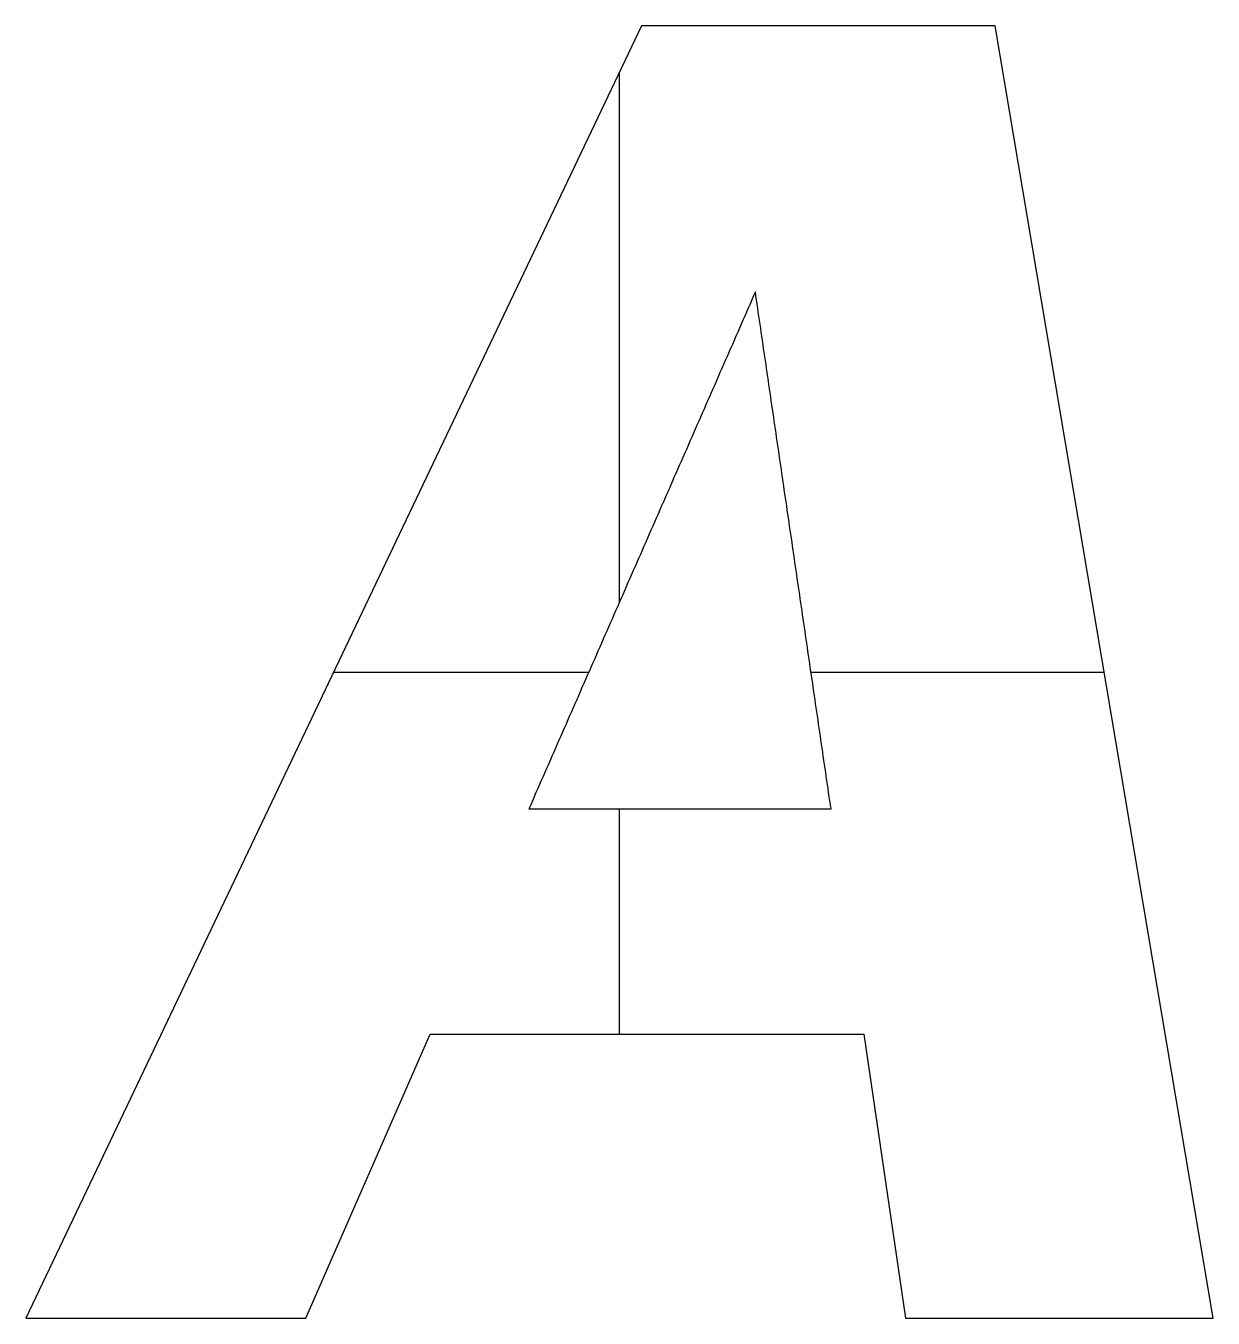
# Model space of a CAD drawing. Header units: millimetres. Extents: x 245.2 to 305.8, y -34.6 to 31.4.
import ezdxf

# ---------------------------------------------------------------- set-up
doc = ezdxf.new("R2010")
doc.units = ezdxf.units.MM
doc.layers.add('brokenLine', color=18, linetype='Continuous', true_color=0x000000)

msp = doc.modelspace()

# ---------------------------------------------------------------- linework, layer by layer
at = {"layer": 'brokenLine'}
for p, q in [((276.613, 31.443), (245.167, -34.557)), ((294.66, 31.443), (276.613, 31.443)), ((305.8, -34.557), (294.66, 31.443)), ((275.484, 2.018), (275.484, 29.072)), ((260.89, -1.557), (273.918, -1.557)), ((285.263, -1.557), (300.23, -1.557)), ((275.484, -20.051), (275.484, -8.544)), ((259.463, -34.557), (265.816, -20.051)), ((265.816, -20.051), (287.968, -20.051)), ((287.968, -20.051), (290.092, -34.557)), ((245.167, -34.557), (259.463, -34.557)), ((290.092, -34.557), (305.8, -34.557))]:
    msp.add_line(p, q, dxfattribs=at)
for points in [[(282.422, 17.856), (276.639, 4.656), (270.857, -8.544)], [(286.285, -8.544), (284.353, 4.656), (282.422, 17.856)], [(270.857, -8.544), (278.571, -8.544), (286.285, -8.544)]]:
    msp.add_open_spline(points, degree=2, dxfattribs=at)

doc.saveas('drawing.dxf')
